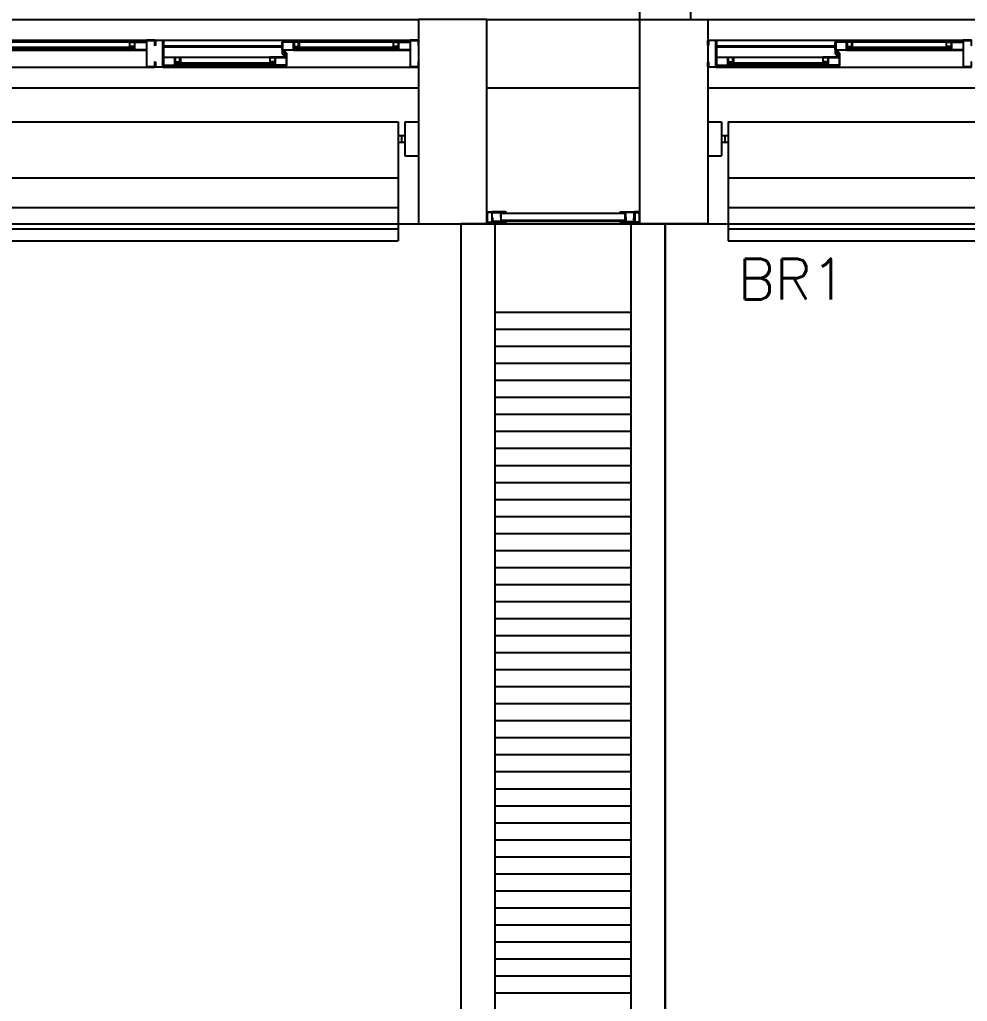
# Model space of a CAD drawing. Header units: millimetres. Extents: x 2128 to 2646, y 1972 to 2207.
# Drawn here: x 2382.639 to 2385.424, y 2124.631 to 2127.515 of the extents above; entities that cross this region are included whole.
import ezdxf

# ---------------------------------------------------------------- set-up
doc = ezdxf.new("R2010")
doc.units = ezdxf.units.MM
for name, color, linetype in [('AR-ALV', 2, 'Continuous'), ('AR-BRISES', 1, 'Continuous'), ('AR-ESQ', 1, 'Continuous'), ('AR-ESTC', 3, 'Continuous'), ('AR-ESTC-V3', 3, 'Continuous'), ('AR-PEITORIL', 1, 'Continuous'), ('AR-PISO', 1, 'Continuous'), ('BR-LINHAS', 1, 'Continuous'), ('BR-MONTANTE', 242, 'Continuous'), ('BR-PAINEL', 1, 'Continuous'), ('BR-SUPORTE', 1, 'Continuous'), ('BR-TEXTO', 2, 'Continuous'), ('DT-ESQ-BAGUETE-C', 1, 'Continuous'), ('DT-ESQ-BAGUETE-V', 1, 'Continuous'), ('DT-ESQ-CHAPA DOBRADA-V', 1, 'Continuous'), ('DT-ESQ-PERFIL CADEIRA-C', 2, 'Continuous'), ('DT-ESQ-PERFIL CADEIRA-V', 2, 'Continuous'), ('DT-ESQ-PERFIL U SIMPLES-C', 2, 'Continuous'), ('DT-ESQ-PERFIL U-C', 2, 'Continuous'), ('DT-ESQ-PERFIL U-V', 1, 'Continuous'), ('DT-ESQ-VENEZIANA-C', 1, 'Continuous'), ('DT-ESQ-VENEZIANA-V', 1, 'Continuous'), ('DT-ESQ-VIDRO-C', 2, 'Continuous'), ('DT-TXTMOD', 1, 'Continuous'), ('ibio', 2, 'Continuous'), ('insercao', 4, 'Continuous')]:
    doc.layers.add(name, color=color, linetype=linetype)
doc.styles.add('S10', font='simplex.shx', dxfattribs={"height": 0.1})
doc.styles.add('S12', font='simplex.shx', dxfattribs={"width": 1.1, "height": 0.12})

# ---------------------------------------------------------------- blocks, each defined once
blk = doc.blocks.new('EF31-P')
at = {"layer": 'DT-ESQ-BAGUETE-C', "ltscale": 0.1}
for points in [[(4.3015, -0.08), (4.315, -0.08), (4.315, -0.0785), (4.302, -0.0785, -0.414214), (4.3015, -0.078), (4.3015, -0.067, -0.414214), (4.302, -0.0665), (4.315, -0.0665), (4.315, -0.065), (4.3015, -0.065, 0.414214), (4.3, -0.0665), (4.3, -0.0785, 0.414214)], [(4.7975, -0.08), (4.784, -0.08), (4.784, -0.0785), (4.797, -0.0785, 0.414214), (4.7975, -0.078), (4.7975, -0.067, 0.414214), (4.797, -0.0665), (4.784, -0.0665), (4.784, -0.065), (4.7975, -0.065, -0.414214), (4.799, -0.0665), (4.799, -0.0785, -0.414214)], [(5.0765, -0.08), (5.09, -0.08), (5.09, -0.0785), (5.077, -0.0785, -0.414214), (5.0765, -0.078), (5.0765, -0.067, -0.414214), (5.077, -0.0665), (5.09, -0.0665), (5.09, -0.065), (5.0765, -0.065, 0.414214), (5.075, -0.0665), (5.075, -0.0785, 0.414214)], [(4.4485, -0.125), (4.435, -0.125), (4.435, -0.1235), (4.448, -0.1235, 0.414214), (4.4485, -0.123), (4.4485, -0.112, 0.414214), (4.448, -0.1115), (4.435, -0.1115), (4.435, -0.11), (4.4485, -0.11, -0.414214), (4.45, -0.1115), (4.45, -0.1235, -0.414214)], [(4.714, -0.125), (4.7275, -0.125), (4.7275, -0.1235), (4.7145, -0.1235, -0.414214), (4.714, -0.123), (4.714, -0.112, -0.414214), (4.7145, -0.1115), (4.7275, -0.1115), (4.7275, -0.11), (4.714, -0.11, 0.414214), (4.7125, -0.1115), (4.7125, -0.1235, 0.414214)]]:
    blk.add_lwpolyline(points, format="xyb", close=True, dxfattribs=at)
at = {"layer": 'DT-ESQ-BAGUETE-V', "ltscale": 0.1}
for p, q in [((3.81, -0.065), (4.3015, -0.065)), ((4.7975, -0.065), (5.0765, -0.065)), ((4.4485, -0.11), (4.714, -0.11))]:
    blk.add_line(p, q, dxfattribs=at)
at = {"layer": 'DT-ESQ-CHAPA DOBRADA-V', "ltscale": 0.1}
for p, q in [((4.4, -0.077), (4.749, -0.077)), ((4.4, -0.08), (4.749, -0.08))]:
    blk.add_line(p, q, dxfattribs=at)
at = {"layer": 'DT-ESQ-PERFIL CADEIRA-C', "ltscale": 0.1}
for p, q in [((4.35, -0.0885), (4.3015, -0.0885)), ((4.751, -0.0885), (4.7975, -0.0885)), ((5.125, -0.0885), (5.0765, -0.0885)), ((4.4, -0.1335), (4.4485, -0.1335)), ((4.7605, -0.1335), (4.714, -0.1335))]:
    blk.add_line(p, q, dxfattribs=at)
for points in [[(4.3015, -0.09), (4.35, -0.09), (4.35, -0.0885), (4.315, -0.0885, 0.198912), (4.3161, -0.0881, 0.198913), (4.3165, -0.087), (4.3165, -0.067, -0.414214), (4.317, -0.0665), (4.35, -0.0665), (4.35, -0.065), (4.3165, -0.065, 0.414214), (4.315, -0.0665), (4.315, -0.0785), (4.315, -0.08), (4.315, -0.087), (4.3015, -0.087, 1)], [(4.7975, -0.087, -1), (4.7975, -0.09), (4.751, -0.09, -0.414214), (4.749, -0.088), (4.749, -0.067, -0.414214), (4.751, -0.065), (4.7825, -0.065, -0.414214), (4.784, -0.0665), (4.784, -0.087)], [(4.784, -0.0885, -0.198913), (4.7829, -0.0881, -0.198913), (4.7825, -0.087), (4.7825, -0.067, 0.414214), (4.782, -0.0665), (4.751, -0.0665, 0.414214), (4.7505, -0.067), (4.7505, -0.088, 0.414214), (4.751, -0.0885)], [(5.0765, -0.09), (5.125, -0.09), (5.125, -0.0885), (5.09, -0.0885, 0.198912), (5.0911, -0.0881, 0.198913), (5.0915, -0.087), (5.0915, -0.067, -0.414214), (5.092, -0.0665), (5.125, -0.0665), (5.125, -0.065), (5.0915, -0.065, 0.414214), (5.09, -0.0665), (5.09, -0.0785), (5.09, -0.08), (5.09, -0.087), (5.0765, -0.087, 1)], [(4.4485, -0.135), (4.4, -0.135), (4.4, -0.1335), (4.435, -0.1335, -0.198912), (4.4339, -0.1331, -0.198913), (4.4335, -0.132), (4.4335, -0.112, 0.414214), (4.433, -0.1115), (4.4, -0.1115), (4.4, -0.11), (4.4335, -0.11, -0.414214), (4.435, -0.1115), (4.435, -0.1235), (4.435, -0.125), (4.435, -0.132), (4.4485, -0.132, -1)], [(4.714, -0.132, 1), (4.714, -0.135), (4.7605, -0.135, 0.414214), (4.7625, -0.133), (4.7625, -0.112, 0.414214), (4.7605, -0.11), (4.729, -0.11, 0.414214), (4.7275, -0.1115), (4.7275, -0.132)], [(4.7275, -0.1335, 0.198913), (4.7286, -0.1331, 0.198913), (4.729, -0.132), (4.729, -0.112, -0.414214), (4.7295, -0.1115), (4.7605, -0.1115, -0.414214), (4.761, -0.112), (4.761, -0.133, -0.414214), (4.7605, -0.1335)]]:
    blk.add_lwpolyline(points, format="xyb", close=True, dxfattribs=at)
at = {"layer": 'DT-ESQ-PERFIL CADEIRA-V', "ltscale": 0.1}
for p, q in [((3.795, -0.09), (4.3015, -0.09)), ((4.7825, -0.09), (5.0765, -0.09)), ((4.4485, -0.135), (4.714, -0.135))]:
    blk.add_line(p, q, dxfattribs=at)
at = {"layer": 'DT-ESQ-PERFIL U SIMPLES-C', "ltscale": 0.1}
for points in [[(4.751, -0.102), (4.759, -0.102), (4.759, -0.1005), (4.751, -0.1005, -0.414214), (4.7505, -0.1), (4.7505, -0.092, -0.414214), (4.751, -0.0915), (4.759, -0.0915), (4.759, -0.09), (4.751, -0.09, 0.414214), (4.749, -0.092), (4.749, -0.1, 0.414214)], [(4.7605, -0.098), (4.7525, -0.098), (4.7525, -0.0995), (4.7605, -0.0995, -0.414214), (4.761, -0.1), (4.761, -0.108, -0.414214), (4.7605, -0.1085), (4.7525, -0.1085), (4.7525, -0.11), (4.7605, -0.11, 0.414214), (4.7625, -0.108), (4.7625, -0.1, 0.414214)]]:
    blk.add_lwpolyline(points, format="xyb", close=True, dxfattribs=at)
at = {"layer": 'DT-ESQ-PERFIL U-C', "ltscale": 0.1}
for points in [[(4.375, -0.0615, 0.414214), (4.3735, -0.06), (4.3515, -0.06, 0.414214), (4.35, -0.0615), (4.35, -0.1385, 0.414214), (4.3515, -0.14), (4.3735, -0.14, 0.414214), (4.375, -0.1385), (4.375, -0.125), (4.3735, -0.125), (4.3735, -0.138, -0.414214), (4.373, -0.1385), (4.352, -0.1385, -0.414214), (4.3515, -0.138), (4.3515, -0.062, -0.414214), (4.352, -0.0615), (4.373, -0.0615, -0.414214), (4.3735, -0.062), (4.3735, -0.075), (4.375, -0.075)], [(4.375, -0.0615, -0.414214), (4.3765, -0.06), (4.3985, -0.06, -0.414214), (4.4, -0.0615), (4.4, -0.1385, -0.414214), (4.3985, -0.14), (4.3765, -0.14, -0.414214), (4.375, -0.1385), (4.375, -0.125), (4.3765, -0.125), (4.3765, -0.138, 0.414214), (4.377, -0.1385), (4.398, -0.1385, 0.414214), (4.3985, -0.138), (4.3985, -0.062, 0.414214), (4.398, -0.0615), (4.377, -0.0615, 0.414214), (4.3765, -0.062), (4.3765, -0.075), (4.375, -0.075)], [(5.15, -0.0615, 0.414214), (5.1485, -0.06), (5.1265, -0.06, 0.414214), (5.125, -0.0615), (5.125, -0.1385, 0.414214), (5.1265, -0.14), (5.1485, -0.14, 0.414214), (5.15, -0.1385), (5.15, -0.125), (5.1485, -0.125), (5.1485, -0.138, -0.414214), (5.148, -0.1385), (5.127, -0.1385, -0.414214), (5.1265, -0.138), (5.1265, -0.062, -0.414214), (5.127, -0.0615), (5.148, -0.0615, -0.414214), (5.1485, -0.062), (5.1485, -0.075), (5.15, -0.075)]]:
    blk.add_lwpolyline(points, format="xyb", close=True, dxfattribs=at)
at = {"layer": 'DT-ESQ-PERFIL U-V', "ltscale": 0.1}
for p, q in [((3.1985, -0.06), (4.3515, -0.06)), ((4.3985, -0.06), (5.1265, -0.06)), ((3.1985, -0.14), (4.3515, -0.14)), ((4.3985, -0.14), (5.1265, -0.14))]:
    blk.add_line(p, q, dxfattribs=at)
at = {"layer": 'DT-ESQ-VIDRO-C', "ltscale": 0.1}
for points in [[(4.3125, -0.085), (4.3125, -0.082), (3.799, -0.082), (3.799, -0.085)], [(5.0875, -0.085), (5.0875, -0.082), (4.7865, -0.082), (4.7865, -0.085)], [(4.438, -0.13), (4.438, -0.127), (4.7245, -0.127), (4.7245, -0.13)]]:
    blk.add_lwpolyline(points, close=True, dxfattribs=at)
at = {"layer": 'DT-TXTMOD', "ltscale": 0.1, "style": 'S10', "flags": 3}
for tag, p in [('M01', (0.025, -0.28)), ('M02', (0.3253, -0.28)), ('M03', (0.627, -0.28)), ('M04', (0.9288, -0.28)), ('M05', (1.2306, -0.28)), ('M06', (1.5323, -0.28)), ('M07', (1.8341, -0.28)), ('M08', (2.1359, -0.28)), ('M09', (2.4376, -0.28)), ('M10', (2.7394, -0.28)), ('M11', (3.0412, -0.28)), ('M12', (3.3429, -0.28)), ('M13', (3.6447, -0.28)), ('M14', (3.9464, -0.28)), ('M15', (4.2482, -0.28)), ('M16', (4.55, -0.28)), ('M17', (4.8517, -0.28))]:
    blk.add_attdef(tag, p, '', height=0.1, dxfattribs=at)
blk = doc.blocks.new('EF40-P')
at = {"layer": 'DT-ESQ-BAGUETE-C', "ltscale": 0.1}
for points in [[(0.4225, -0.08), (0.409, -0.08), (0.409, -0.0785), (0.422, -0.0785, 0.414214), (0.4225, -0.078), (0.4225, -0.067, 0.414214), (0.422, -0.0665), (0.409, -0.0665), (0.409, -0.065), (0.4225, -0.065, -0.414214), (0.424, -0.0665), (0.424, -0.0785, -0.414214)], [(0.7015, -0.08), (0.715, -0.08), (0.715, -0.0785), (0.702, -0.0785, -0.414214), (0.7015, -0.078), (0.7015, -0.067, -0.414214), (0.702, -0.0665), (0.715, -0.0665), (0.715, -0.065), (0.7015, -0.065, 0.414214), (0.7, -0.0665), (0.7, -0.0785, 0.414214)], [(0.0735, -0.125), (0.06, -0.125), (0.06, -0.1235), (0.073, -0.1235, 0.414214), (0.0735, -0.123), (0.0735, -0.112, 0.414214), (0.073, -0.1115), (0.06, -0.1115), (0.06, -0.11), (0.0735, -0.11, -0.414214), (0.075, -0.1115), (0.075, -0.1235, -0.414214)], [(0.339, -0.125), (0.3525, -0.125), (0.3525, -0.1235), (0.3395, -0.1235, -0.414214), (0.339, -0.123), (0.339, -0.112, -0.414214), (0.3395, -0.1115), (0.3525, -0.1115), (0.3525, -0.11), (0.339, -0.11, 0.414214), (0.3375, -0.1115), (0.3375, -0.1235, 0.414214)]]:
    blk.add_lwpolyline(points, format="xyb", close=True, dxfattribs=at)
at = {"layer": 'DT-ESQ-BAGUETE-V', "ltscale": 0.1}
for p, q in [((0.4225, -0.065), (0.7015, -0.065)), ((0.0735, -0.11), (0.339, -0.11))]:
    blk.add_line(p, q, dxfattribs=at)
at = {"layer": 'DT-ESQ-CHAPA DOBRADA-V', "ltscale": 0.1}
for p, q in [((0.025, -0.077), (0.374, -0.077)), ((0.025, -0.08), (0.374, -0.08))]:
    blk.add_line(p, q, dxfattribs=at)
at = {"layer": 'DT-ESQ-PERFIL CADEIRA-C', "ltscale": 0.1}
for p, q in [((0.376, -0.0885), (0.4225, -0.0885)), ((0.75, -0.0885), (0.7015, -0.0885)), ((0.025, -0.1335), (0.0735, -0.1335)), ((0.3855, -0.1335), (0.339, -0.1335))]:
    blk.add_line(p, q, dxfattribs=at)
for points in [[(0.4225, -0.087, -1), (0.4225, -0.09), (0.376, -0.09, -0.414214), (0.374, -0.088), (0.374, -0.067, -0.414214), (0.376, -0.065), (0.4075, -0.065, -0.414214), (0.409, -0.0665), (0.409, -0.087)], [(0.409, -0.0885, -0.198913), (0.4079, -0.0881, -0.198913), (0.4075, -0.087), (0.4075, -0.067, 0.414214), (0.407, -0.0665), (0.376, -0.0665, 0.414214), (0.3755, -0.067), (0.3755, -0.088, 0.414214), (0.376, -0.0885)], [(0.7015, -0.09), (0.75, -0.09), (0.75, -0.0885), (0.715, -0.0885, 0.198912), (0.7161, -0.0881, 0.198913), (0.7165, -0.087), (0.7165, -0.067, -0.414214), (0.717, -0.0665), (0.75, -0.0665), (0.75, -0.065), (0.7165, -0.065, 0.414214), (0.715, -0.0665), (0.715, -0.0785), (0.715, -0.08), (0.715, -0.087), (0.7015, -0.087, 1)], [(0.0735, -0.135), (0.025, -0.135), (0.025, -0.1335), (0.06, -0.1335, -0.198912), (0.0589, -0.1331, -0.198913), (0.0585, -0.132), (0.0585, -0.112, 0.414214), (0.058, -0.1115), (0.025, -0.1115), (0.025, -0.11), (0.0585, -0.11, -0.414214), (0.06, -0.1115), (0.06, -0.1235), (0.06, -0.125), (0.06, -0.132), (0.0735, -0.132, -1)], [(0.339, -0.132, 1), (0.339, -0.135), (0.3855, -0.135, 0.414214), (0.3875, -0.133), (0.3875, -0.112, 0.414214), (0.3855, -0.11), (0.354, -0.11, 0.414214), (0.3525, -0.1115), (0.3525, -0.132)], [(0.3525, -0.1335, 0.198913), (0.3536, -0.1331, 0.198913), (0.354, -0.132), (0.354, -0.112, -0.414214), (0.3545, -0.1115), (0.3855, -0.1115, -0.414214), (0.386, -0.112), (0.386, -0.133, -0.414214), (0.3855, -0.1335)]]:
    blk.add_lwpolyline(points, format="xyb", close=True, dxfattribs=at)
at = {"layer": 'DT-ESQ-PERFIL CADEIRA-V', "ltscale": 0.1}
for p, q in [((0.4075, -0.09), (0.7015, -0.09)), ((0.0735, -0.135), (0.339, -0.135))]:
    blk.add_line(p, q, dxfattribs=at)
at = {"layer": 'DT-ESQ-PERFIL U SIMPLES-C', "ltscale": 0.1}
for points in [[(0.376, -0.102), (0.384, -0.102), (0.384, -0.1005), (0.376, -0.1005, -0.414214), (0.3755, -0.1), (0.3755, -0.092, -0.414214), (0.376, -0.0915), (0.384, -0.0915), (0.384, -0.09), (0.376, -0.09, 0.414214), (0.374, -0.092), (0.374, -0.1, 0.414214)], [(0.3855, -0.098), (0.3775, -0.098), (0.3775, -0.0995), (0.3855, -0.0995, -0.414214), (0.386, -0.1), (0.386, -0.108, -0.414214), (0.3855, -0.1085), (0.3775, -0.1085), (0.3775, -0.11), (0.3855, -0.11, 0.414214), (0.3875, -0.108), (0.3875, -0.1, 0.414214)]]:
    blk.add_lwpolyline(points, format="xyb", close=True, dxfattribs=at)
at = {"layer": 'DT-ESQ-PERFIL U-C', "ltscale": 0.1}
for points in [[(0, -0.0615, -0.414214), (0.0015, -0.06), (0.0235, -0.06, -0.414214), (0.025, -0.0615), (0.025, -0.1385, -0.414214), (0.0235, -0.14), (0.0015, -0.14, -0.414214), (0, -0.1385), (0, -0.125), (0.0015, -0.125), (0.0015, -0.138, 0.414214), (0.002, -0.1385), (0.023, -0.1385, 0.414214), (0.0235, -0.138), (0.0235, -0.062, 0.414214), (0.023, -0.0615), (0.002, -0.0615, 0.414214), (0.0015, -0.062), (0.0015, -0.075), (0, -0.075)], [(0.775, -0.0615, 0.414214), (0.7735, -0.06), (0.7515, -0.06, 0.414214), (0.75, -0.0615), (0.75, -0.1385, 0.414214), (0.7515, -0.14), (0.7735, -0.14, 0.414214), (0.775, -0.1385), (0.775, -0.125), (0.7735, -0.125), (0.7735, -0.138, -0.414214), (0.773, -0.1385), (0.752, -0.1385, -0.414214), (0.7515, -0.138), (0.7515, -0.062, -0.414214), (0.752, -0.0615), (0.773, -0.0615, -0.414214), (0.7735, -0.062), (0.7735, -0.075), (0.775, -0.075)]]:
    blk.add_lwpolyline(points, format="xyb", close=True, dxfattribs=at)
at = {"layer": 'DT-ESQ-PERFIL U-V', "ltscale": 0.1}
for p, q in [((0.0235, -0.06), (0.7515, -0.06)), ((0.0235, -0.14), (0.7515, -0.14))]:
    blk.add_line(p, q, dxfattribs=at)
at = {"layer": 'DT-ESQ-VIDRO-C', "ltscale": 0.1}
for points in [[(0.7125, -0.085), (0.7125, -0.082), (0.4115, -0.082), (0.4115, -0.085)], [(0.063, -0.13), (0.063, -0.127), (0.3495, -0.127), (0.3495, -0.13)]]:
    blk.add_lwpolyline(points, close=True, dxfattribs=at)
at = {"layer": 'DT-TXTMOD', "ltscale": 0.1, "style": 'S10', "flags": 3}
for tag, p in [('M01', (0.025, -0.28)), ('M02', (0.3253, -0.28)), ('M03', (0.627, -0.28)), ('M04', (0.9288, -0.28)), ('M05', (1.2306, -0.28)), ('M06', (1.5323, -0.28)), ('M07', (1.8341, -0.28)), ('M08', (2.1359, -0.28)), ('M09', (2.4376, -0.28)), ('M10', (2.7394, -0.28)), ('M11', (3.0412, -0.28)), ('M12', (3.3429, -0.28)), ('M13', (3.6447, -0.28)), ('M14', (3.9464, -0.28)), ('M15', (4.2482, -0.28)), ('M16', (4.55, -0.28)), ('M17', (4.8517, -0.28))]:
    blk.add_attdef(tag, p, '', height=0.1, dxfattribs=at)
blk = doc.blocks.new('BR-MODULO1')
at = {"layer": 'BR-LINHAS'}
for p, q in [((0.06, -0.2648), (2.535, -0.2648)), ((2.615, -0.2648), (5.09, -0.2648)), ((0.06, -0.3524), (2.535, -0.3524)), ((2.615, -0.3524), (5.09, -0.3524)), ((0.06, -0.4147), (2.535, -0.4147)), ((2.615, -0.4147), (5.09, -0.4147))]:
    blk.add_line(p, q, dxfattribs=at)
at = {"layer": 'BR-MONTANTE'}
for p, q in [((0, -0.1), (0, -0.2)), ((0, -0.1), (0.04, -0.1)), ((0.04, -0.1), (0.04, -0.2)), ((5.11, -0.1), (5.11, -0.2)), ((5.11, -0.1), (5.15, -0.1)), ((5.15, -0.1), (5.15, -0.2)), ((0, -0.2), (0.04, -0.2)), ((5.11, -0.2), (5.15, -0.2))]:
    blk.add_line(p, q, dxfattribs=at)
at = {"layer": 'BR-PAINEL'}
for p, q in [((0.06, -0.1), (2.535, -0.1)), ((0.06, -0.1), (0.06, -0.45)), ((2.615, -0.1), (5.09, -0.1)), ((5.09, -0.1), (5.09, -0.45)), ((0.06, -0.45), (2.535, -0.45)), ((2.615, -0.45), (5.09, -0.45))]:
    blk.add_line(p, q, dxfattribs=at)
at = {"layer": 'BR-SUPORTE'}
for p, q in [((0.04, -0.14), (0.06, -0.14)), ((0.05, -0.14), (0.05, -0.16)), ((5.09, -0.14), (5.11, -0.14)), ((5.1, -0.14), (5.1, -0.16)), ((0.04, -0.16), (0.06, -0.16)), ((5.09, -0.16), (5.11, -0.16))]:
    blk.add_line(p, q, dxfattribs=at)
blk = doc.blocks.new('EF01C-P')
at = {"layer": 'DT-ESQ-BAGUETE-C', "ltscale": 0.1}
for points in [[(0.0015, 0.035), (0.015, 0.035), (0.015, 0.0335), (0.0015, 0.0335), (0.0015, 0.005), (0.015, 0.005), (0.015, 0.0035), (0.0015, 0.0035, -0.414214), (0, 0.005), (0, 0.0335, -0.414214)], [(0.4485, 0.035), (0.435, 0.035), (0.435, 0.0335), (0.4485, 0.0335), (0.4485, 0.005), (0.435, 0.005), (0.435, 0.0035), (0.4485, 0.0035, 0.414214), (0.45, 0.005), (0.45, 0.0335, 0.414214)]]:
    blk.add_lwpolyline(points, format="xyb", close=True, dxfattribs=at)
at = {"layer": 'DT-ESQ-PERFIL CADEIRA-C', "ltscale": 0.1}
for points in [[(0.01, 0.0015), (0.01, 0.003), (0.0015, 0.003, 1), (0.0015, 0), (0.015, 0, 0.414214), (0.0165, 0.0015), (0.0165, 0.0335), (0.043, 0.0335)], [(0.043, 0.0065), (0.018, 0.0065), (0.018, 0.0165), (0.0165, 0.0165), (0.0165, 0.0065, 0.414214), (0.018, 0.005), (0.043, 0.005), (0.0565, 0.005, 1), (0.0565, 0.008), (0.043, 0.008), (0.043, 0.02), (0.043, 0.032), (0.0565, 0.032, 1), (0.0565, 0.035), (0.043, 0.035), (0.0165, 0.035, 0.414214), (0.015, 0.0335), (0.015, 0.0015), (0.0015, 0.0015)], [(0.0415, 0.02), (0.0415, 0.032, -0.414214), (0.043, 0.0335), (0.0565, 0.0335)], [(0.407, 0.0065), (0.432, 0.0065), (0.432, 0.0165), (0.4335, 0.0165), (0.4335, 0.0065, -0.414214), (0.432, 0.005), (0.407, 0.005), (0.3935, 0.005, -1), (0.3935, 0.008), (0.407, 0.008), (0.407, 0.02), (0.407, 0.032), (0.3935, 0.032, -1), (0.3935, 0.035), (0.407, 0.035), (0.4335, 0.035, -0.414214), (0.435, 0.0335), (0.435, 0.0015), (0.4485, 0.0015)], [(0.4085, 0.02), (0.4085, 0.032, 0.414214), (0.407, 0.0335), (0.3935, 0.0335)], [(0.44, 0.0015), (0.44, 0.003), (0.4485, 0.003, -1), (0.4485, 0), (0.435, 0, -0.414214), (0.4335, 0.0015), (0.4335, 0.0335), (0.407, 0.0335)], [(0.0415, 0.02), (0.0415, 0.008, 0.414214), (0.043, 0.0065), (0.0565, 0.0065)], [(0.4085, 0.02), (0.4085, 0.008, -0.414214), (0.407, 0.0065), (0.3935, 0.0065)]]:
    blk.add_lwpolyline(points, format="xyb", dxfattribs=at)
at = {"layer": 'DT-ESQ-PERFIL CADEIRA-V', "ltscale": 0.1}
blk.add_line((0.015, 0), (0.435, 0), dxfattribs=at)
at = {"layer": 'DT-ESQ-VENEZIANA-C', "ltscale": 0.1}
for p, q in [((0.043, 0.0105), (0.407, 0.0105)), ((0.043, 0.009), (0.407, 0.009))]:
    blk.add_line(p, q, dxfattribs=at)
at = {"layer": 'DT-ESQ-VENEZIANA-V', "ltscale": 0.1}
blk.add_line((0.043, 0.031), (0.407, 0.031), dxfattribs=at)
at = {"layer": 'DT-TXTMOD', "ltscale": 0.1, "style": 'S10', "flags": 3}
blk.add_attdef('EF01C', (0.0208, -0.14), '', height=0.1, dxfattribs=at)
blk = doc.blocks.new('DET-GS-PLANTA BAIXA')
at = {"layer": 'AR-ESTC-V3'}
for p, q in [((209.9161, -516.3577), (209.9161, -512.9889)), ((210.0161, -516.3577), (210.0161, -512.9889)), ((210.4161, -516.3577), (210.4161, -512.9889)), ((210.5161, -516.3577), (210.5161, -512.9889))]:
    blk.add_line(p, q, dxfattribs=at)
at = {"layer": 'AR-ESTC-V3', "color": 1}
for p, q in [((210.0161, -513.2485), (210.4161, -513.2485)), ((210.0161, -513.2985), (210.4161, -513.2985)), ((210.0161, -513.3485), (210.4161, -513.3485)), ((210.0161, -513.3985), (210.4161, -513.3985)), ((210.0161, -513.4485), (210.4161, -513.4485)), ((210.0161, -513.4985), (210.4161, -513.4985)), ((210.0161, -513.5485), (210.4161, -513.5485)), ((210.0161, -513.5985), (210.4161, -513.5985)), ((210.0161, -513.6485), (210.4161, -513.6485)), ((210.0161, -513.6985), (210.4161, -513.6985)), ((210.0161, -513.7485), (210.4161, -513.7485)), ((210.0161, -513.7985), (210.4161, -513.7985)), ((210.0161, -513.8485), (210.4161, -513.8485)), ((210.0161, -513.8985), (210.4161, -513.8985)), ((210.0161, -513.9485), (210.4161, -513.9485)), ((210.0161, -513.9985), (210.4161, -513.9985)), ((210.0161, -514.0485), (210.4161, -514.0485)), ((210.0161, -514.0985), (210.4161, -514.0985)), ((210.0161, -514.1485), (210.4161, -514.1485)), ((210.0161, -514.1985), (210.4161, -514.1985)), ((210.0161, -514.2485), (210.4161, -514.2485)), ((210.0161, -514.2985), (210.4161, -514.2985)), ((210.0161, -514.3485), (210.4161, -514.3485)), ((210.0161, -514.3985), (210.4161, -514.3985)), ((210.0161, -514.4485), (210.4161, -514.4485)), ((210.0161, -514.4985), (210.4161, -514.4985)), ((210.0161, -514.5485), (210.4161, -514.5485)), ((210.0161, -514.5985), (210.4161, -514.5985)), ((210.0161, -514.6485), (210.4161, -514.6485)), ((210.0161, -514.6985), (210.4161, -514.6985)), ((210.0161, -514.7485), (210.4161, -514.7485)), ((210.0161, -514.7985), (210.4161, -514.7985)), ((210.0161, -514.8485), (210.4161, -514.8485)), ((210.0161, -514.8985), (210.4161, -514.8985)), ((210.0161, -514.9485), (210.4161, -514.9485)), ((210.0161, -514.9985), (210.4161, -514.9985)), ((210.0161, -515.0485), (210.4161, -515.0485)), ((210.0161, -515.0985), (210.4161, -515.0985)), ((210.0161, -515.1485), (210.4161, -515.1485)), ((210.0161, -515.1985), (210.4161, -515.1985)), ((210.0161, -515.2485), (210.4161, -515.2485))]:
    blk.add_line(p, q, dxfattribs=at)
blk = doc.blocks.new('DET-GS-COBERTURA')
at = {"layer": 'AR-PISO', "linetype": 'Continuous'}
for p, q in [((210.8676, -516.3577), (210.8676, -512.9889)), ((211.4676, -512.9889), (210.8676, -512.9889)), ((210.9676, -516.3577), (210.9676, -512.9889)), ((211.3676, -516.3577), (211.3676, -512.9889)), ((211.4676, -516.3577), (211.4676, -512.9889)), ((210.9676, -513.2485), (211.3676, -513.2485)), ((210.9676, -513.2985), (211.3676, -513.2985)), ((210.9676, -513.3485), (211.3676, -513.3485)), ((210.9676, -513.3985), (211.3676, -513.3985)), ((210.9676, -513.4485), (211.3676, -513.4485)), ((210.9676, -513.4985), (211.3676, -513.4985)), ((210.9676, -513.5485), (211.3676, -513.5485)), ((210.9676, -513.5985), (211.3676, -513.5985)), ((210.9676, -513.6485), (211.3676, -513.6485)), ((210.9676, -513.6985), (211.3676, -513.6985)), ((210.9676, -513.7485), (211.3676, -513.7485)), ((210.9676, -513.7985), (211.3676, -513.7985)), ((210.9676, -513.8485), (211.3676, -513.8485)), ((210.9676, -513.8985), (211.3676, -513.8985)), ((210.9676, -513.9485), (211.3676, -513.9485)), ((210.9676, -513.9985), (211.3676, -513.9985)), ((210.9676, -514.0485), (211.3676, -514.0485)), ((210.9676, -514.0985), (211.3676, -514.0985)), ((210.9676, -514.1485), (211.3676, -514.1485)), ((210.9676, -514.1985), (211.3676, -514.1985)), ((210.9676, -514.2485), (211.3676, -514.2485)), ((210.9676, -514.2985), (211.3676, -514.2985)), ((210.9676, -514.3485), (211.3676, -514.3485)), ((210.9676, -514.3985), (211.3676, -514.3985)), ((210.9676, -514.4485), (211.3676, -514.4485)), ((210.9676, -514.4985), (211.3676, -514.4985)), ((210.9676, -514.5485), (211.3676, -514.5485)), ((210.9676, -514.5985), (211.3676, -514.5985)), ((210.9676, -514.6485), (211.3676, -514.6485)), ((210.9676, -514.6985), (211.3676, -514.6985)), ((210.9676, -514.7485), (211.3676, -514.7485)), ((210.9676, -514.7985), (211.3676, -514.7985)), ((210.9676, -514.8485), (211.3676, -514.8485)), ((210.9676, -514.8985), (211.3676, -514.8985)), ((210.9676, -514.9485), (211.3676, -514.9485)), ((210.9676, -514.9985), (211.3676, -514.9985)), ((210.9676, -515.0485), (211.3676, -515.0485)), ((210.9676, -515.0985), (211.3676, -515.0985)), ((210.9676, -515.1485), (211.3676, -515.1485)), ((210.9676, -515.1985), (211.3676, -515.1985)), ((210.9676, -515.2485), (211.3676, -515.2485))]:
    blk.add_line(p, q, dxfattribs=at)

msp = doc.modelspace()

# ---------------------------------------------------------------- linework, layer by layer
at = {"layer": 'AR-ALV'}
for p, q in [((2384.6115, 2127.5151), (2384.6115, 2133.3651)), ((2384.4615, 2127.5151), (2384.4615, 2130.9651)), ((2384.0115, 2127.5151), (2384.4615, 2127.5151)), ((2384.0115, 2127.3151), (2384.4615, 2127.3151))]:
    msp.add_line(p, q, dxfattribs=at)
at = {"layer": 'AR-ESTC'}
for p, q in [((2384.0115, 2127.5151), (2383.8115, 2127.5151)), ((2383.8115, 2127.5151), (2383.8115, 2126.9151)), ((2384.0115, 2126.9151), (2384.0115, 2127.5151)), ((2384.4615, 2127.5151), (2384.6615, 2127.5151)), ((2384.4615, 2126.9151), (2384.4615, 2127.5151)), ((2384.6615, 2127.5151), (2384.6615, 2126.9151)), ((2383.8115, 2126.9151), (2384.0115, 2126.9151)), ((2384.6615, 2126.9151), (2384.4615, 2126.9151))]:
    msp.add_line(p, q, dxfattribs=at)
at = {"layer": 'AR-PEITORIL'}
for p, q in [((2378.6615, 2127.5151), (2383.8115, 2127.5151)), ((2384.6615, 2127.5151), (2389.8115, 2127.5151)), ((2378.6615, 2127.3151), (2383.8115, 2127.3151)), ((2384.6615, 2127.3151), (2389.8115, 2127.3151))]:
    msp.add_line(p, q, dxfattribs=at)
at = {"layer": 'ibio'}
msp.add_line((2371.8115, 2126.9151), (2438.6615, 2126.9151), dxfattribs=at)

# ---------------------------------------------------------------- block references
msp.add_blockref('DET-GS-PLANTA BAIXA', (2174.0204, 2639.904))
at = {"layer": 'AR-BRISES'}
msp.add_blockref('BR-MODULO1', (2378.6615, 2127.3151), dxfattribs=at)
ref = msp.add_blockref('BR-MODULO1', (2384.6615, 2127.3151), dxfattribs=at)
ref.add_attrib('BR', 'BR1', (2384.7499, 2126.6927), dxfattribs={"layer": 'BR-TEXTO', "height": 0.12, "style": 'S12'})
at = {"layer": 'AR-ESQ'}
for name, p in [('EF31-P', (2378.6615, 2127.5151)), ('EF40-P', (2384.6615, 2127.5151)), ('EF01C-P', (2384.0115, 2126.9151))]:
    msp.add_blockref(name, p, dxfattribs=at)
at = {"layer": 'insercao'}
msp.add_blockref('DET-GS-COBERTURA', (2173.0688, 2639.904), dxfattribs=at)

doc.saveas('drawing.dxf')
